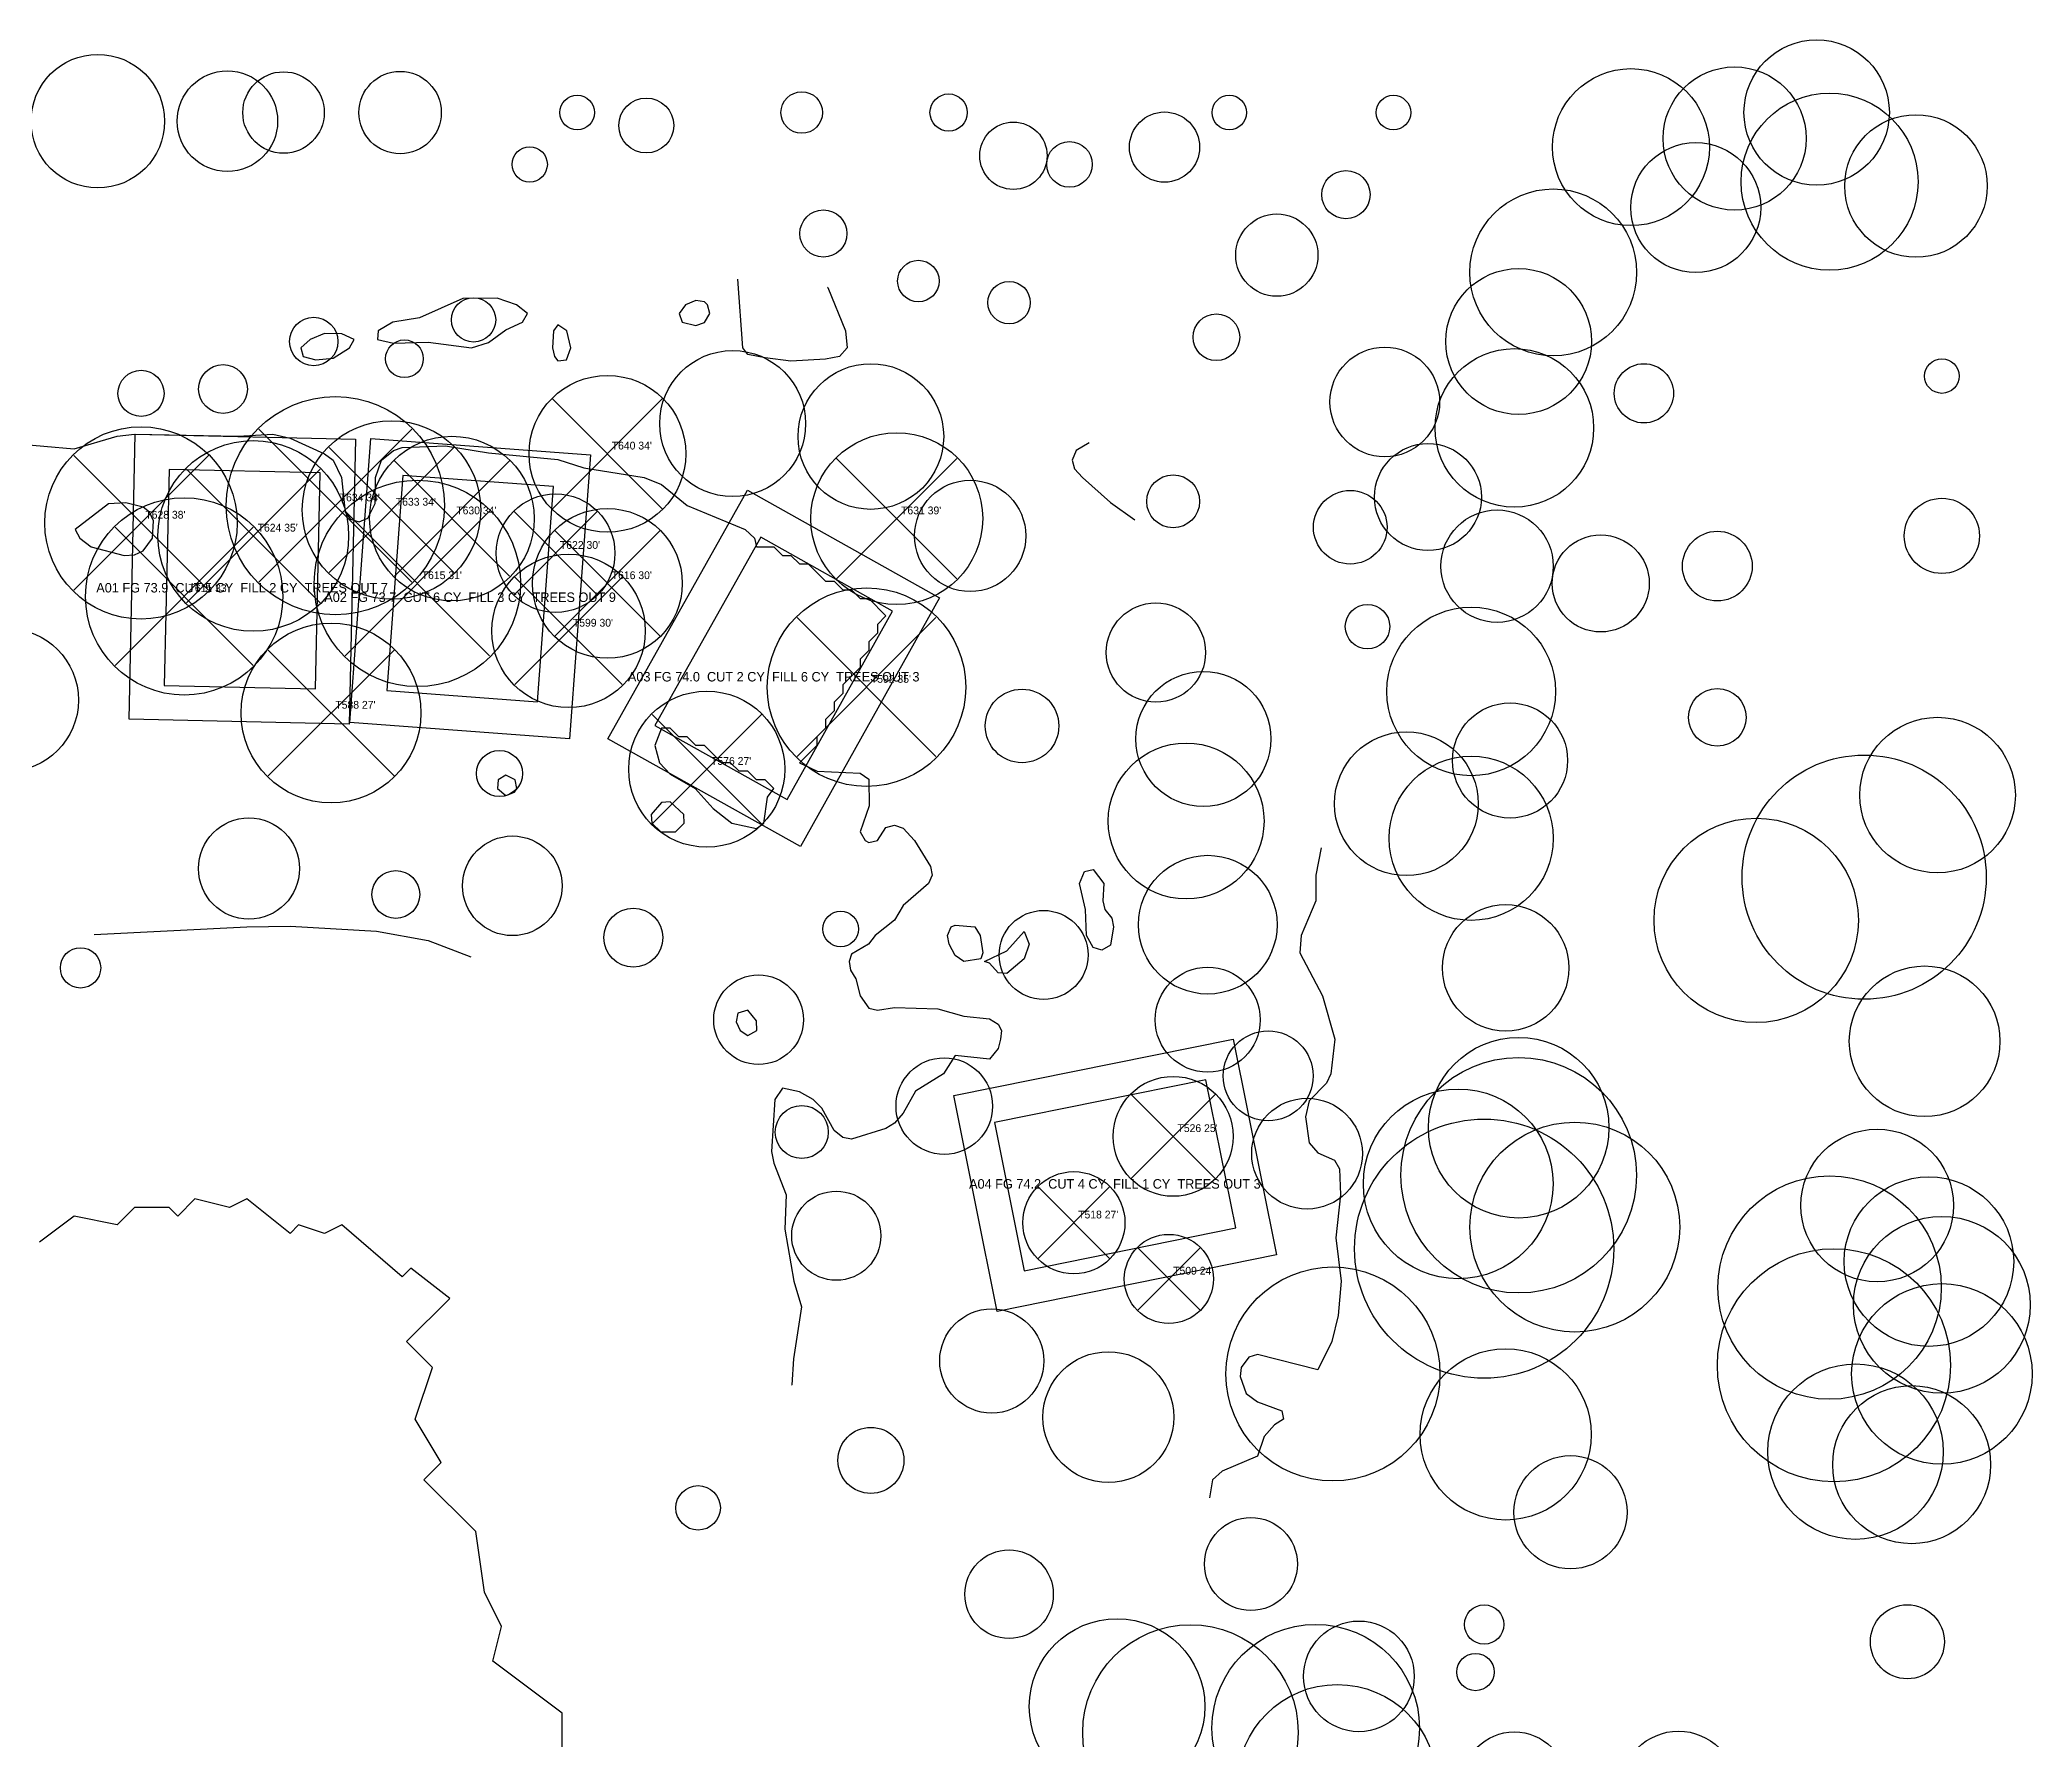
# Model space of a CAD drawing. Extents: x 425736 to 427070, y 1578339 to 1579607.
# Drawn here: x 426609.1 to 427070.4, y 1579173 to 1579566.3 of the extents above; entities that cross this region are included whole.
import ezdxf
from ezdxf.enums import TextEntityAlignment as Align

# ---------------------------------------------------------------- set-up
doc = ezdxf.new("R2010")
doc.units = 21
for name, color, linetype in [('C-GRAD-ANNO', 2, 'Continuous'), ('C-GRAD-LIMIT', 3, 'Continuous'), ('C-GRAD-PAD', 30, 'Continuous'), ('C-TOPO-GRAD-MAJR', 3, 'Continuous'), ('C-TOPO-GRAD-MINR', 8, 'Continuous'), ('C-WATR-LAKE', 5, 'Continuous'), ('L-PLNT-ANNO', 1, 'Continuous'), ('L-PLNT-KEEP', 92, 'Continuous'), ('L-PLNT-REMV', 1, 'Continuous')]:
    doc.layers.add(name, color=color, linetype=linetype)

msp = doc.modelspace()

# ---------------------------------------------------------------- linework, layer by layer
at = {"layer": 'C-GRAD-LIMIT'}
for points in [[(426680.72, 1579407.92), (426629.73, 1579409.08), (426631.18, 1579475.08), (426682.17, 1579473.92), (426680.72, 1579407.92)], [(426731.69, 1579404.53), (426680.83, 1579408.32), (426685.71, 1579474.07), (426736.57, 1579470.28), (426731.69, 1579404.53)], [(426785.18, 1579379.62), (426740.6, 1579404.53), (426772.94, 1579462.09), (426817.38, 1579437.17), (426785.18, 1579379.62)], [(426830.74, 1579271.97), (426820.68, 1579321.96), (426885.36, 1579335.03), (426895.42, 1579285.04), (426830.74, 1579271.97)]]:
    msp.add_lwpolyline(points, close=True, dxfattribs=at)
at = {"layer": 'C-GRAD-PAD'}
for points, elevation in [([(426672.9, 1579416.1), (426674, 1579466.1), (426639, 1579466.9), (426637.9, 1579416.9), (426672.9, 1579416.1)], 73.9), ([(426724.3, 1579413.1), (426728, 1579462.9), (426693.1, 1579465.5), (426689.4, 1579415.7), (426724.3, 1579413.1)], 73.7), ([(426782.1, 1579390.5), (426806.5, 1579434.1), (426776, 1579451.2), (426751.5, 1579407.6), (426782.1, 1579390.5)], 74), ([(426837, 1579281.4), (426886, 1579291.3), (426879.1, 1579325.6), (426830.1, 1579315.7), (426837, 1579281.4)], 74.2)]:
    msp.add_lwpolyline(points, close=True, dxfattribs=dict(at, elevation=elevation))
at = {"layer": 'C-TOPO-GRAD-MAJR', "elevation": 75}
for points in [[(426687.27, 1579497), (426691, 1579496.12), (426699, 1579496.37), (426709, 1579495.02), (426713, 1579496.3), (426717, 1579499.22), (426720.85, 1579501), (426722.02, 1579503), (426719.43, 1579505), (426715, 1579506.51), (426707, 1579506.44), (426697, 1579501.99), (426690.78, 1579501), (426687.44, 1579499), (426687.27, 1579497)], [(426757.82, 1579501), (426761, 1579500.24), (426763, 1579500.9), (426764.21, 1579503), (426763.64, 1579505), (426763, 1579505.69), (426761, 1579505.99), (426758.56, 1579505), (426757.08, 1579503), (426757.82, 1579501)], [(426670.03, 1579493), (426673, 1579492.24), (426677, 1579492.68), (426680.77, 1579495), (426681.85, 1579497), (426679, 1579498.31), (426675, 1579498.38), (426671.68, 1579497), (426669.47, 1579495), (426670.03, 1579493)], [(426728.26, 1579493), (426729, 1579492.05), (426731, 1579492.23), (426732.01, 1579495), (426731.1, 1579499), (426729, 1579500.39), (426727.98, 1579499), (426727.75, 1579495), (426728.26, 1579493)], [(426852.08, 1579473.01), (426849, 1579471.29), (426848.13, 1579469), (426848.68, 1579467), (426850.48, 1579465), (426857, 1579459.21), (426862.62, 1579455.24)], [(426905.78, 1579379.28), (426904.53, 1579373), (426904.54, 1579367), (426901.1, 1579359), (426900.83, 1579355), (426906.06, 1579345), (426908.96, 1579335), (426908.03, 1579327), (426907, 1579324.81), (426903, 1579320.76), (426902.14, 1579317), (426903, 1579310.99), (426905, 1579308.68), (426908.88, 1579307), (426910.04, 1579305), (426910.25, 1579299), (426909.17, 1579289), (426910.41, 1579279), (426909.74, 1579271), (426908.27, 1579265), (426905, 1579258.48), (426891, 1579262.02), (426889, 1579261.4), (426887.26, 1579259), (426887, 1579256.89), (426888.4, 1579253), (426891, 1579251.04), (426896.68, 1579249), (426897.08, 1579247), (426895, 1579245.69), (426892.58, 1579243), (426891, 1579238.44), (426882.84, 1579235), (426880.57, 1579233), (426879.93, 1579228.86)]]:
    msp.add_lwpolyline(points, dxfattribs=at)
at = {"layer": 'C-TOPO-GRAD-MINR'}
for points, elevation in [([(426777, 1579492.69), (426773, 1579493.49), (426771.82, 1579495), (426770.72, 1579510.94)], 74), ([(426791.43, 1579509.11), (426791.5, 1579509), (426795.6, 1579499), (426796, 1579495), (426794.2, 1579493), (426791, 1579492.4), (426783, 1579491.97), (426777, 1579492.69)], 74), ([(426603, 1579472.87), (426617, 1579471.62), (426627, 1579474.57), (426631, 1579475.08), (426655, 1579474.62), (426663, 1579475.04), (426667, 1579474.15), (426675, 1579470.49), (426677.01, 1579469), (426678.94, 1579465), (426679.79, 1579457), (426681, 1579455.34), (426683, 1579454.76), (426685, 1579455.61), (426686.75, 1579459), (426686.76, 1579465), (426688.21, 1579469), (426691, 1579471.28), (426693, 1579471.93), (426703, 1579472.35), (426713, 1579470.74), (426729, 1579469.22), (426735, 1579467.24), (426749.02, 1579465), (426753, 1579463.39), (426759, 1579458.5), (426772.43, 1579453), (426774.53, 1579451), (426775, 1579449), (426779, 1579449), (426781, 1579447), (426783, 1579447), (426785, 1579445), (426787, 1579445), (426791, 1579441), (426793, 1579441), (426795, 1579439), (426797, 1579439), (426799, 1579437), (426801, 1579437), (426805, 1579433), (426803, 1579431), (426803, 1579429), (426801, 1579427), (426801, 1579425), (426799, 1579423), (426799, 1579421), (426795, 1579417), (426795, 1579415), (426793, 1579413), (426793, 1579411), (426791, 1579409), (426791, 1579407), (426789, 1579405), (426789, 1579403), (426785, 1579399), (426789.04, 1579397), (426799, 1579396.57), (426801, 1579395.19), (426801.13, 1579389), (426799, 1579383), (426800.2, 1579381), (426801, 1579380.52), (426803, 1579380.95), (426805, 1579383.98), (426807, 1579384.5), (426809, 1579383.86), (426811.64, 1579381), (426815.34, 1579375), (426815.72, 1579373), (426814.84, 1579371), (426809, 1579365.92), (426807, 1579362.57), (426802.53, 1579359), (426800.97, 1579357), (426797, 1579354.68), (426796.48, 1579353), (426796.78, 1579351), (426798.03, 1579349), (426799.03, 1579345), (426801, 1579342.17), (426803, 1579341.7), (426807, 1579342.35), (426817, 1579341.99), (426823, 1579340.32), (426829, 1579339.71), (426831, 1579338.45), (426831.72, 1579337), (426831.54, 1579335), (426831, 1579332.86), (426829, 1579330.36), (426821, 1579331.21), (426818.32, 1579327), (426811.81, 1579323), (426809, 1579317.86), (426807, 1579315.56), (426805, 1579314.29), (426797, 1579311.84), (426795, 1579312.22), (426793, 1579313.82), (426790.15, 1579319), (426788.17, 1579321), (426785, 1579322.82), (426781, 1579323.63), (426779.23, 1579321), (426778.5, 1579309), (426779, 1579306.27), (426781.91, 1579299), (426781.56, 1579291), (426783.69, 1579279), (426785.42, 1579273), (426783.56, 1579261), (426783.23, 1579255), (426783.25, 1579254.89)], 74), ([(426628.6, 1579447), (426631, 1579447.08), (426633, 1579448.01), (426635.13, 1579451), (426635.42, 1579455), (426634.47, 1579457), (426633, 1579458.19), (426629, 1579459.17), (426625, 1579458.9), (426617.27, 1579453), (426618.31, 1579451), (426620.98, 1579449), (426628.6, 1579447)], 74), ([(426769.27, 1579385), (426775, 1579383.77), (426776.75, 1579385), (426777.53, 1579391), (426779, 1579393), (426777, 1579395), (426775, 1579395), (426773, 1579397), (426771, 1579397), (426769, 1579399), (426767, 1579399), (426763, 1579403), (426761, 1579403), (426759, 1579405), (426757, 1579405), (426755, 1579407), (426753, 1579407), (426751.5, 1579403), (426752.53, 1579399), (426755, 1579396.35), (426760.8, 1579393), (426765, 1579388.36), (426769.27, 1579385)], 74), ([(426715.07, 1579393), (426717, 1579391.38), (426719, 1579392.2), (426719.51, 1579393), (426719.17, 1579395), (426717, 1579396.15), (426715.18, 1579395), (426715.07, 1579393)], 74), ([(426752.87, 1579383), (426756.24, 1579383), (426758.28, 1579385), (426758.19, 1579387), (426755, 1579389.97), (426753, 1579389.81), (426750.64, 1579387), (426750.77, 1579385), (426752.87, 1579383)], 74), ([(426853, 1579356.19), (426851.44, 1579359), (426851.23, 1579365), (426849.82, 1579371), (426851, 1579373.84), (426853, 1579374.27), (426855.41, 1579371), (426855.18, 1579367), (426855.64, 1579365), (426857.31, 1579363), (426857.66, 1579361), (426857, 1579356.77), (426855, 1579355.6), (426853, 1579356.19)], 74), ([(426621.63, 1579359.22), (426657, 1579361.04), (426667, 1579361.13), (426687, 1579360.02), (426699, 1579357.84), (426708.9, 1579354.08)], 73), ([(426823, 1579352.98), (426821, 1579354.39), (426819.62, 1579357), (426819.24, 1579359), (426820.1, 1579361), (426821, 1579361.4), (426825.58, 1579361), (426826.79, 1579359), (426827.46, 1579355), (426827, 1579353.56), (426823, 1579352.98)], 74), ([(426831, 1579350.38), (426829, 1579352.6), (426827.82, 1579353), (426833, 1579355.42), (426837, 1579359.9), (426838.19, 1579357), (426837, 1579353.57), (426833, 1579350.17), (426831, 1579350.38)], 74), ([(426771.25, 1579337), (426773, 1579335.88), (426775.07, 1579337), (426775, 1579339.25), (426773, 1579341.7), (426770.66, 1579341), (426770.33, 1579339), (426771.25, 1579337)], 74)]:
    msp.add_lwpolyline(points, dxfattribs=dict(at, elevation=elevation))
at = {"layer": 'C-WATR-LAKE'}
msp.add_lwpolyline([(426730, 1579171), (426730, 1579179), (426714, 1579191), (426716, 1579199), (426712, 1579207), (426710, 1579221), (426698, 1579233), (426702, 1579237), (426696, 1579247), (426700, 1579259), (426694, 1579265), (426704, 1579275), (426695, 1579282), (426693, 1579280), (426679, 1579292), (426675, 1579290), (426669, 1579292), (426667, 1579290), (426657, 1579298), (426653, 1579296), (426645, 1579298), (426641, 1579294), (426639, 1579296), (426631, 1579296), (426627, 1579292), (426617, 1579294), (426609, 1579288)], dxfattribs=at)
at = {"layer": 'L-PLNT-KEEP'}
for centre, radius in [((427020.5, 1579549.5), 16.83), ((426622.5, 1579547.5), 15.46), ((426652.5, 1579547.5), 11.64), ((426665.5, 1579549.5), 9.43), ((426692.5, 1579549.5), 9.54), ((426977.5, 1579541.5), 18.17), ((427001.5, 1579543.5), 16.57), ((426733.5, 1579549.5), 4), ((426749.5, 1579546.5), 6.36), ((426785.5, 1579549.5), 4.81), ((426819.5, 1579549.5), 4.31), ((426884.5, 1579549.5), 4), ((426922.5, 1579549.5), 4), ((427023.5, 1579533.5), 20.48), ((426869.5, 1579541.5), 8.13), ((427043.5, 1579532.5), 16.5), ((426834.5, 1579539.5), 7.8), ((426847.5, 1579537.5), 5.28), ((426722.5, 1579537.5), 4.09), ((426992.5, 1579527.5), 15.04), ((426911.5, 1579530.5), 5.58), ((426959.5, 1579512.5), 19.32), ((426790.5, 1579521.5), 5.45), ((426895.5, 1579516.5), 9.52), ((426812.5, 1579510.5), 4.8), ((426833.5, 1579505.5), 4.92), ((426951.5, 1579496.5), 16.88), ((426709.5, 1579501.5), 5.13), ((426672.5, 1579496.5), 5.6), ((426881.5, 1579497.5), 5.4), ((426693.5, 1579492.5), 4.37), ((426769.5, 1579477.5), 16.9), ((426920.5, 1579482.5), 12.7), ((426950.5, 1579476.5), 18.36), ((427049.5, 1579488.5), 4), ((426632.5, 1579484.5), 5.35), ((426651.5, 1579485.5), 5.65), ((426801.5, 1579474.5), 16.86), ((426980.5, 1579484.5), 6.86), ((426930.5, 1579460.5), 12.38), ((426824.5, 1579451.5), 12.88), ((426871.5, 1579459.5), 6.13), ((426912.5, 1579453.5), 8.52), ((427049.5, 1579451.5), 8.71), ((426946.5, 1579444.5), 13.01), ((426970.5, 1579440.5), 11.24), ((426997.5, 1579444.5), 8.07), ((426867.5, 1579424.5), 11.5), ((426916.5, 1579430.5), 5.15), ((426940.5, 1579415.5), 19.52), ((426601.5, 1579413.5), 16.52), ((426878.5, 1579404.5), 15.64), ((426836.5, 1579407.5), 8.51), ((426997.5, 1579409.5), 6.68), ((426949.5, 1579399.5), 13.33), ((427048.5, 1579391.5), 18.01), ((426925.5, 1579389.5), 16.65), ((426715.5, 1579396.5), 5.33), ((426874.5, 1579385.5), 18.04), ((426940.5, 1579381.5), 19.01), ((427031.5, 1579372.5), 28.27), ((426657.5, 1579374.5), 11.71), ((427006.5, 1579362.5), 23.66), ((426718.5, 1579370.5), 11.53), ((426879.5, 1579361.5), 16.06), ((426691.5, 1579368.5), 5.53), ((426746.5, 1579358.5), 6.81), ((426794.5, 1579360.5), 4.12), ((426841.5, 1579354.5), 10.3), ((426948.5, 1579351.5), 14.64), ((426618.5, 1579351.5), 4.67), ((426775.5, 1579339.5), 10.38), ((426879.5, 1579339.5), 12.16), ((427045.5, 1579334.5), 17.44), ((426893.5, 1579326.5), 10.41), ((426951.5, 1579314.5), 20.91), ((426818.5, 1579319.5), 11.18), ((426951.5, 1579303.5), 27.26), ((426902.5, 1579308.5), 12.82), ((426937.5, 1579301.5), 21.96), ((426785.5, 1579313.5), 6.13), ((426943.5, 1579286.5), 30), ((426964.5, 1579291.5), 24.29), ((427034.5, 1579296.5), 17.67), ((427023.5, 1579277.5), 25.86), ((427046.5, 1579283.5), 19.62), ((426793.5, 1579289.5), 10.32), ((427049.5, 1579273.5), 20.47), ((427024.5, 1579259.5), 26.99), ((426908.5, 1579257.5), 24.77), ((427049.5, 1579257.5), 20.9), ((426829.5, 1579260.5), 12.06), ((426856.5, 1579247.5), 15.15), ((426948.5, 1579243.5), 19.82), ((427029.5, 1579239.5), 20.31), ((427042.5, 1579236.5), 18.29), ((426801.5, 1579237.5), 7.64), ((426963.5, 1579225.5), 13.11), ((426761.5, 1579226.5), 5.15), ((426889.5, 1579213.5), 10.76), ((426833.5, 1579206.5), 10.25), ((426943.5, 1579199.5), 4.55), ((427041.5, 1579195.5), 8.57), ((426858.5, 1579180.5), 20.33), ((426875.5, 1579174.5), 24.95), ((426904.5, 1579175.5), 24.03), ((426914.5, 1579187.5), 12.81), ((426941.5, 1579188.5), 4.32), ((426909.5, 1579162.5), 23.11), ((426950.5, 1579162.5), 12.14), ((426988.5, 1579161.5), 13.31)]:
    msp.add_circle(centre, radius, dxfattribs=at)
at = {"layer": 'L-PLNT-REMV'}
for p, q in [((426727.79, 1579457.79), (426753.21, 1579483.21)), ((426727.79, 1579483.21), (426753.21, 1579457.79)), ((426659.82, 1579440.82), (426695.18, 1579476.18)), ((426659.82, 1579476.18), (426695.18, 1579440.82)), ((426616.91, 1579438.91), (426648.09, 1579470.09)), ((426616.91, 1579470.09), (426648.09, 1579438.91)), ((426676.03, 1579443.03), (426704.97, 1579471.97)), ((426676.03, 1579471.97), (426704.97, 1579443.03)), ((426793.58, 1579441.58), (426821.42, 1579469.42)), ((426793.58, 1579469.42), (426821.42, 1579441.58)), ((426643.04, 1579436.04), (426673.96, 1579466.96)), ((426643.04, 1579466.96), (426673.96, 1579436.04)), ((426691.16, 1579442.16), (426717.84, 1579468.84)), ((426691.16, 1579468.84), (426717.84, 1579442.16)), ((426679.77, 1579423.77), (426713.23, 1579457.23)), ((426679.77, 1579457.23), (426713.23, 1579423.77)), ((426718.89, 1579437.89), (426738.11, 1579457.11)), ((426718.89, 1579457.11), (426738.11, 1579437.89)), ((426626.51, 1579421.51), (426658.49, 1579453.49)), ((426626.51, 1579453.49), (426658.49, 1579421.51)), ((426728.36, 1579428.36), (426752.64, 1579452.64)), ((426728.36, 1579452.64), (426752.64, 1579428.36)), ((426719.07, 1579417.07), (426743.93, 1579441.93)), ((426719.07, 1579441.93), (426743.93, 1579417.07)), ((426784.42, 1579400.42), (426816.58, 1579432.58)), ((426784.42, 1579432.58), (426816.58, 1579400.42)), ((426661.92, 1579395.92), (426691.08, 1579425.08)), ((426661.92, 1579425.08), (426691.08, 1579395.92)), ((426750.85, 1579384.85), (426776.15, 1579410.15)), ((426750.85, 1579410.15), (426776.15, 1579384.85)), ((426861.78, 1579302.78), (426881.22, 1579322.22)), ((426861.78, 1579322.22), (426881.22, 1579302.78)), ((426840.22, 1579284.22), (426856.78, 1579300.78)), ((426840.22, 1579300.78), (426856.78, 1579284.22)), ((426863.28, 1579272.28), (426877.72, 1579286.72)), ((426863.28, 1579286.72), (426877.72, 1579272.28))]:
    msp.add_line(p, q, dxfattribs=at)
for centre, radius in [((426740.5, 1579470.5), 18.15), ((426677.5, 1579458.5), 25.26), ((426690.5, 1579457.5), 20.67), ((426632.5, 1579454.5), 22.27), ((426658.5, 1579451.5), 22.08), ((426704.5, 1579455.5), 19.06), ((426807.5, 1579455.5), 19.89), ((426696.5, 1579440.5), 23.9), ((426642.5, 1579437.5), 22.84), ((426728.5, 1579447.5), 13.73), ((426740.5, 1579440.5), 17.34), ((426731.5, 1579429.5), 17.76), ((426800.5, 1579416.5), 22.98), ((426676.5, 1579410.5), 20.83), ((426763.5, 1579397.5), 18.07), ((426871.5, 1579312.5), 13.88), ((426848.5, 1579292.5), 11.83), ((426870.5, 1579279.5), 10.31)]:
    msp.add_circle(centre, radius, dxfattribs=at)

# ---------------------------------------------------------------- texts
at = {"layer": 'C-GRAD-ANNO'}
for s, p in [('A01 FG 73.9  CUT 5 CY  FILL 2 CY  TREES OUT 7', (426655.9, 1579439.5)), ('A02 FG 73.7  CUT 6 CY  FILL 3 CY  TREES OUT 9', (426708.7, 1579437.3)), ('A03 FG 74.0  CUT 2 CY  FILL 6 CY  TREES OUT 3', (426779, 1579418.9)), ('A04 FG 74.2  CUT 4 CY  FILL 1 CY  TREES OUT 3', (426858, 1579301.5))]:
    msp.add_text(s, height=2.2, dxfattribs=at).set_placement(p, align=Align.MIDDLE_CENTER)
at = {"layer": 'L-PLNT-ANNO'}
for s, p in [("T640 34'", (426741.5, 1579471.5)), ("T634 34'", (426678.5, 1579459.5)), ("T633 34'", (426691.5, 1579458.5)), ("T628 38'", (426633.5, 1579455.5)), ("T630 34'", (426705.5, 1579456.5)), ("T631 39'", (426808.5, 1579456.5)), ("T624 35'", (426659.5, 1579452.5)), ("T622 30'", (426729.5, 1579448.5)), ("T615 31'", (426697.5, 1579441.5)), ("T616 30'", (426741.5, 1579441.5)), ("T611 33'", (426643.5, 1579438.5)), ("T599 30'", (426732.5, 1579430.5)), ("T592 35'", (426801.5, 1579417.5)), ("T588 27'", (426677.5, 1579411.5)), ("T576 27'", (426764.5, 1579398.5)), ("T526 25'", (426872.5, 1579313.5)), ("T518 27'", (426849.5, 1579293.5)), ("T509 24'", (426871.5, 1579280.5))]:
    msp.add_text(s, height=1.8, dxfattribs=at).set_placement(p)

doc.saveas('drawing.dxf')
